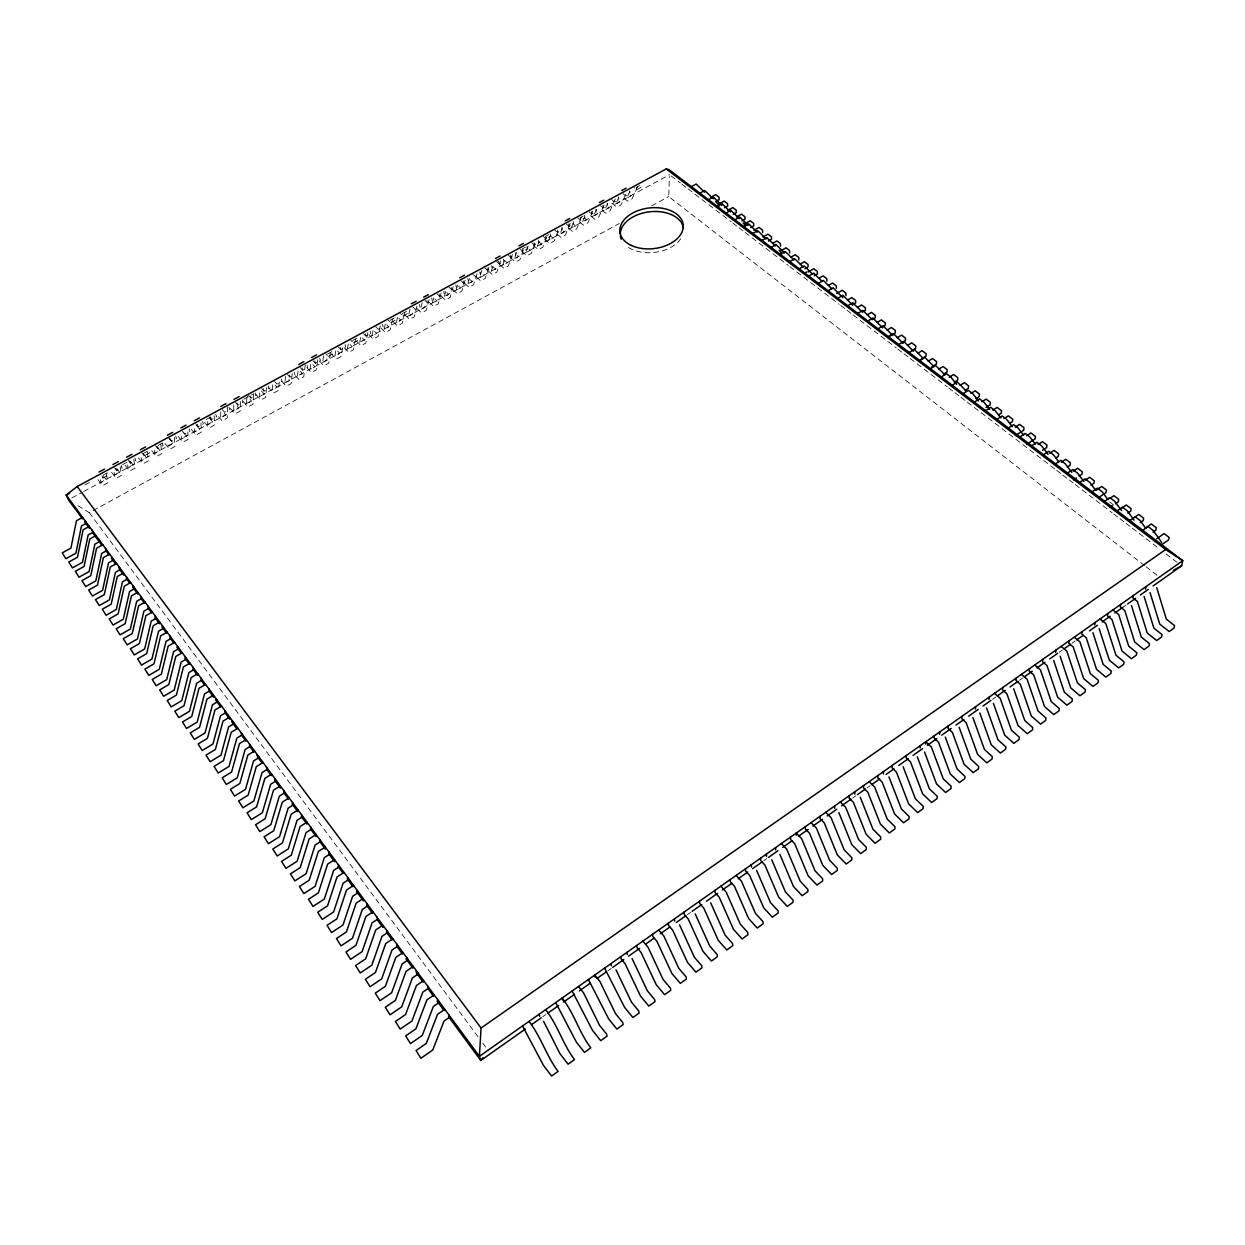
<?xml version="1.0" encoding="UTF-8"?>
<svg xmlns="http://www.w3.org/2000/svg" width="1245" height="1245" viewBox="0 0 1245 1245"><rect width="100%" height="100%" fill="white"/><g stroke="black" fill="none" stroke-linecap="round" stroke-linejoin="round"><path stroke-width="0.75" stroke-dasharray="5 3.75" d="M214.264 415.814L214.249 425.183L209.176 427.938L204.351 422.257M220.754 412.126L220.692 417.806L225.75 415.067L222.59 411.41M227.461 406.819L227.244 418.149L222.186 420.888L217.33 415.254M233.811 405.061L233.655 410.788L238.698 408.064L235.507 404.438M240.518 401.637L240.16 411.161L235.134 413.885L230.247 408.282M1144.637 565.635L668.689 196.57L669.468 176.557M246.821 398.058L246.541 403.816L251.552 401.108L247.288 396.299M253.544 394.618L253.015 404.189L248.004 406.913L243.102 401.341M259.629 393L259.38 396.875L264.36 394.183L261.139 390.603M266.508 387.615L265.808 397.264L260.827 399.972L255.879 394.432M272.546 384.97L272.141 389.981L277.106 387.288L273.853 383.725M279.269 382.044L278.522 390.385L273.573 393.062L268.609 387.568M285.494 376.379L284.84 383.102L289.774 380.441L286.521 376.908M292.248 373.453L291.174 383.522L286.257 386.199L281.261 380.737M298.053 371.197L297.462 376.27L302.379 373.625L299.096 370.107M305.227 364.878L303.764 376.706L298.862 379.367L293.851 373.936M310.705 364.365L310.036 369.485L314.923 366.839L311.623 363.338M317.708 359.712L316.292 369.921L311.421 372.566L306.363 367.182M323.544 355.852L322.548 362.715L327.404 360.085L324.089 356.615M330.345 352.895L328.758 363.166L323.918 365.797L318.829 360.443M335.808 350.81L334.983 355.992L339.823 353.378L336.492 349.923M342.624 347.837L341.161 356.459L336.337 359.074L331.232 353.751M348.273 344.071L347.355 349.285L352.164 346.686L348.818 343.262M355.416 339.371L353.502 349.767L348.693 352.366L343.573 347.09M360.676 337.379L359.68 342.624L364.458 340.041L361.097 336.648M367.851 332.648L365.781 343.122L361.003 345.705L355.837 340.461M373.002 330.719L371.928 336.01L376.69 333.427L373.313 330.05M380.239 325.972L377.998 336.508L373.235 339.076L368.053 333.862M385.281 324.105L384.114 329.411L388.86 326.844L385.468 323.498M392.548 319.327L390.152 329.925L385.421 332.477L380.207 327.31M397.497 317.506L396.252 322.844L400.968 320.292L397.544 316.961M404.796 312.713L402.244 323.373L397.528 325.925L392.3 320.774M410.072 309.165L408.329 316.323L413.013 313.787L409.589 310.472M416.982 306.145L414.274 316.852L409.589 319.389L404.329 314.285M422.195 302.628L420.328 309.818L424.996 307.297L421.557 304.013M429.12 299.594L426.257 310.363L421.588 312.9L416.297 307.811M433.758 297.928L432.28 303.36L436.933 300.854L433.462 297.586M441.181 293.073L438.162 303.92L433.525 306.426L428.218 301.383M445.726 291.47L444.169 296.933L448.791 294.427L445.321 291.19M453.196 286.599L450.021 297.493L445.399 299.998L440.061 294.987M457.631 285.043L456.012 290.536L460.603 288.046L457.117 284.809M465.132 280.156L461.817 291.112L457.226 293.587L451.857 288.622M469.474 278.647L467.778 284.156L472.353 281.681L468.851 278.475M477.022 273.744L473.551 284.747L468.976 287.221L463.591 282.273M481.862 270.43L479.496 277.822L484.056 275.363L480.523 272.173M488.849 267.348L485.239 278.413L480.679 280.888L475.279 275.97M492.771 266.648L491.153 271.519L495.681 269.076L492.149 265.901M500.692 260.765L496.864 272.126L492.335 274.569L486.904 269.698M504.427 260.345L502.762 265.247L507.26 262.804L503.711 259.66M512.411 254.447L508.427 265.854L503.914 268.298L498.467 263.442L498.031 261.045M516.628 252.439L514.294 259.007L518.792 256.579L515.212 253.451M523.476 249.794L519.928 259.629L515.446 262.057L509.983 257.233M528.191 246.183L525.795 252.782L530.261 250.369L526.666 247.273M535.054 243.553L531.382 253.42L526.931 255.832L521.437 251.054M539.085 241.623L537.217 246.603L541.668 244.207L538.073 241.11M546.571 237.328L542.789 247.241L538.354 249.654L532.829 244.892L532.44 242.479M550.523 235.461L548.594 240.456L553.029 238.06L549.418 234.994M558.04 231.134L554.134 241.11L549.714 243.491L544.174 238.775M562.569 227.633L559.923 234.325L564.327 231.943L560.701 228.909M570.117 223.306L565.417 234.994L561.028 237.375L555.457 232.675M573.229 223.197L571.19 228.24L575.563 225.859L571.937 222.839M581.493 217.175L576.653 228.909L572.28 231.274L566.693 226.606M584.512 217.097L582.411 222.17L586.769 219.805L583.111 216.801M592.807 211.059L587.827 222.855L583.485 225.205L577.882 220.567M596.448 209.347L593.569 216.132L597.896 213.782L594.238 210.794M604.074 204.989L598.954 216.817L594.628 219.167L589.01 214.56M607.638 203.308L604.665 210.125L608.992 207.791L606.533 205.814M615.279 198.935L610.034 210.825L605.724 213.16L600.074 208.584M618.765 197.301L615.73 204.149L620.026 201.83L616.322 198.873M625.659 194.625L621.053 204.849L616.757 207.184L611.093 202.624M629.83 191.325L626.717 198.204L630.997 195.885L627.293 192.959M637.533 186.921L632.024 198.92L627.76 201.223L622.064 196.71M542.773 1016.729L545.948 1014.488M607.933 970.742L611.108 968.501M687.396 914.655L690.57 912.414M763.683 860.824L766.858 858.583M852.669 798.014L855.844 795.773M866.971 787.914L870.162 785.673M992.53 699.317L995.704 697.06M1019.546 680.237L1022.721 677.996M1059.277 652.209L1062.452 649.952M1071.992 643.229L1075.166 640.988M1122.85 607.342L1126.025 605.101M78.03 505.735L89.235 512.644L619.263 223.524M651.649 205.861L668.689 196.57M84.971 484.881L90.091 482.126M103.242 475.03L107.303 472.835L108.346 475.201L102.946 478.111L100.705 475.185M122.539 464.603L127.659 461.848M147.19 451.312L143.206 453.46L144.187 455.841L149.493 452.978L148.513 450.597M158.146 445.399L165.243 441.57M206.234 419.456L211.354 416.686M243.802 399.178L254.058 393.638M525.421 247.21L522.386 248.844L522.791 251.319L527.351 248.86L526.931 246.385M548.671 234.667L545.652 236.285L546.041 238.76L550.555 236.317L550.165 233.858M583.111 216.07L580.154 217.673L580.481 220.147L584.932 217.75L584.59 215.276M114.509 467.746L116.765 470.657L122.135 467.746L121.107 465.381M128.251 460.339L130.507 463.218L135.845 460.339L134.849 457.973M155.485 445.648L157.788 448.496L163.064 445.632L162.115 443.251M168.993 438.364L171.312 441.181L176.557 438.349L175.638 435.968M195.792 423.907L198.142 426.693L203.34 423.876L202.453 421.495M209.098 416.733L211.463 419.503L216.63 416.701L215.758 414.305M235.476 402.493L237.873 405.232L242.993 402.462L242.168 400.065M248.564 395.443L250.976 398.151L256.065 395.396L255.256 393M261.59 388.409L264.018 391.117L269.076 388.378L268.282 385.966M287.424 374.48L289.883 377.142L294.894 374.434L294.147 372.006M300.247 367.571L302.706 370.201L307.702 367.508L306.97 365.096M312.993 360.692L315.467 363.307L320.432 360.63L319.732 358.202M328.166 356.443L333.115 353.782L332.415 351.355L327.482 354.031L328.166 356.443L325.676 353.845M338.298 347.044L340.803 349.627L345.721 346.966L345.052 344.538M353.378 342.842L358.264 340.196L357.611 337.768L352.708 340.399L353.378 342.842L350.857 340.258M363.353 333.535L365.874 336.072L370.745 333.458L370.107 331.014M390.697 322.673L395.505 320.074L394.914 317.631L390.09 320.23L390.697 322.673L388.144 320.152M403.022 316.028L407.8 313.429L407.224 310.985L402.431 313.584L403.022 316.028L400.439 313.522M424.856 300.356L427.455 302.815L432.186 300.263L431.642 297.804M436.979 293.82L439.578 296.263L444.294 293.727L443.765 291.268M449.025 287.315L451.655 289.743L456.339 287.221L455.826 284.763M461.024 280.841L463.654 283.269L468.322 280.748L467.824 278.289M484.834 268.002L487.495 270.383L492.117 267.893L491.651 265.434M496.646 261.621L499.323 264.002L503.914 261.512L503.478 259.053M508.411 255.287L511.088 257.637L515.663 255.163L515.228 252.704M531.755 242.697L534.447 245.016L538.976 242.573L538.587 240.098M554.865 230.232L557.589 232.519L562.071 230.107L561.697 227.633M566.335 224.038L569.058 226.325L573.525 223.913L573.182 221.439M589.103 211.759L591.857 214.016L596.277 211.619L595.966 209.144M600.401 205.658L603.171 207.899L607.56 205.518L607.264 203.044M636.786 189.738L641.113 187.404L640.864 184.914L636.522 187.264L636.786 189.738L633.985 187.544M71.852 497.953L82.092 492.413M83.804 491.495L669.53 174.736M1109.544 501.875L1113.217 504.661M671.086 175.918L680.33 182.984M681.871 184.167L686.509 187.699M688.049 188.882L731.235 221.859M732.776 223.042L737.413 226.574M738.954 227.757L743.576 231.29M745.117 232.457L788.303 265.45M789.844 266.632L839.208 304.325M840.748 305.507L845.386 309.04M846.927 310.207L851.549 313.74M853.09 314.923L896.291 347.915M897.832 349.082L902.454 352.615M903.994 353.798L908.617 357.331M910.173 358.513L947.18 386.775M948.737 387.958L953.359 391.49M954.899 392.673L959.521 396.206M961.062 397.388L965.7 400.921M967.24 402.088L1055.169 469.24M1056.709 470.423L1061.331 473.956M1062.872 475.139L1067.494 478.671M1069.05 479.839L1073.672 483.371M1075.213 484.554L1112.236 512.831M1113.777 513.998L1118.399 517.546M1119.94 518.714L1124.577 522.246M1126.118 523.429L1130.74 526.962M1132.281 528.145L1160.044 549.341M1166.223 554.056L1177.023 562.304M1146.163 566.817L1158.457 576.342M622.842 193.551L625.628 195.761L629.986 193.411L629.721 190.936M611.653 199.589L614.423 201.815L618.812 199.449L618.516 196.975M577.742 217.891L580.481 220.147M543.334 236.441L546.041 238.76M520.114 248.969L522.791 251.319M472.96 274.398L475.606 276.81L480.243 274.305L479.776 271.846M412.686 306.924L415.27 309.398L420.032 306.83L419.472 304.387M375.772 326.828L378.324 329.365L383.164 326.75L382.542 324.307M274.538 381.437L276.981 384.098L282.024 381.39L281.245 378.962M222.326 409.589L224.707 412.344L229.843 409.558L229.002 407.162M209.611 418.413L212.755 422.086L207.666 424.841L207.619 419.207M196.554 425.463L199.682 429.167L194.562 431.937L194.407 426.335M191.31 429.307L196.087 435.034L201.192 432.264L201.021 422.958M182.424 431.112L184.758 433.914L189.987 431.097L189.084 428.7M183.435 432.544L186.548 436.264L181.397 439.049L181.132 433.493M178.191 436.388L182.937 442.146L188.073 439.376L187.793 431.984M169.227 438.396L173.335 443.407L168.168 446.208L167.919 442.535M164.994 443.516L169.725 449.305L174.891 446.519L174.347 437.353M156.994 446.815L160.06 450.597L154.862 453.398L154.364 447.951M151.75 450.674L156.434 456.51L161.632 453.694L160.761 442.8M143.673 454.005L146.708 457.818L141.494 460.634L140.887 455.219M141.899 452.978L144.187 455.841M138.413 457.864L143.082 463.747L148.295 460.915L147.392 451.919M130.274 461.241L133.293 465.07L128.048 467.902L127.332 462.533M125.029 465.101L129.651 471.015L134.896 468.167L133.791 459.249M116.812 468.509L119.8 472.369L114.524 475.216L113.7 469.894M111.552 472.369L116.143 478.329L121.419 475.465L120.142 466.626M103.273 475.808L106.245 479.698L100.938 482.562L99.989 477.286M98.013 479.683L102.572 485.674L107.879 482.811L106.105 472.291M89.235 512.644L478.064 1036.82M482.702 1043.061L488.476 1050.858M101.888 475.746L102.946 478.111M115.738 468.276L116.765 470.657M129.511 460.852L130.507 463.218M156.823 446.115L157.788 448.496M170.363 438.8L171.312 441.181M197.255 424.296L198.142 426.693M210.576 417.106L211.463 419.503M237.032 402.82L237.873 405.232M250.152 395.739L250.976 398.151M263.209 388.705L264.018 391.117M289.12 374.729L289.883 377.142M301.975 367.789L302.706 370.201M314.752 360.894L315.467 363.307M340.134 347.199L340.803 349.627M365.236 333.644L365.874 336.072M426.91 300.372L427.455 302.815M439.049 293.82L439.578 296.263M451.141 287.299L451.655 289.743M463.156 280.81L463.654 283.269M487.028 267.924L487.495 270.383M498.871 261.543L499.323 264.002M510.652 255.178L511.088 257.637M534.043 242.557L534.447 245.016M557.215 230.06L557.589 232.519M568.716 223.851L569.058 226.325M591.531 211.525L591.857 214.016M602.86 205.425L603.171 207.899M680.766 238.729A31.779 20.465 -6.5 0 1 654.683 252.393A31.779 20.465 -6.5 0 1 625.815 245.436"/><path stroke-width="1.5" d="M845.931 295.594L845.931 293.12L842.18 290.272L836.671 293.524M849.152 795.773L849.137 798.107L853.385 802.34L866.162 834.337L875.048 843.254L880.62 839.239L880.697 836.982L872.963 829.263L860.233 797.189M854.77 794.139L854.786 791.804M863.579 785.611L863.548 787.945L867.812 792.147L880.417 824.112L889.335 832.967L894.875 828.983L894.968 826.711L887.203 819.054L874.644 787.011L869.181 781.658M877.912 775.51L877.85 777.86L882.129 782.031L894.579 813.965L903.528 822.758L909.037 818.79L909.146 816.518L901.364 808.908L888.961 776.896M883.405 773.939L883.468 771.589M892.151 765.473L892.058 767.838L896.353 771.962L908.663 803.881L917.627 812.596L923.105 808.659L923.245 806.371L915.433 798.839L903.17 766.842M906.298 755.513L906.189 757.878L910.5 761.971L922.638 793.874L931.649 802.511L937.08 798.605L937.252 796.302L929.408 788.832L917.3 756.851M920.211 747.98L920.351 745.599M82.466 518.885L68.428 499.805L66.172 495.028L77.159 486.515L481.068 1028.028L479.403 1056.336L480.788 1060.475L525.297 1029.07M925.657 744.136L925.798 741.755L931.338 746.938L943.29 778.888L951.149 786.295L950.978 788.599L945.562 792.489L936.536 783.914L924.537 752.042M934.31 735.764L934.155 738.16L938.497 742.176L950.34 774.032L959.397 782.545L964.766 778.67L964.968 776.366L957.094 769.005L945.282 737.071M939.57 734.332L939.726 731.951M948.192 725.991L948.005 728.387L952.363 732.387L964.05 764.212L973.139 772.647L978.477 768.803L978.71 766.484L970.804 759.185L959.148 727.282M961.965 716.28L961.762 718.676L966.136 722.645L977.683 754.454L986.803 762.827L992.094 758.999L992.343 756.68L984.421 749.428L972.905 717.556M975.442 709.043L975.66 706.631M989.028 699.457L989.277 697.029M1002.801 687.505L1002.521 689.932L1006.925 693.807L1018.052 725.539L1027.234 733.71L1032.447 729.959L1032.759 727.609L1024.759 720.544L1013.679 688.734M1016.231 678.043L1015.936 680.486L1020.355 684.314L1031.327 716.015L1040.555 724.123L1045.722 720.404L1046.049 718.038L1038.034 711.035L1027.094 679.256L1021.445 674.37M1029.584 668.627L1029.273 671.086L1033.692 674.883L1044.539 706.569L1053.784 714.614L1058.919 710.911L1059.262 708.545L1051.231 701.573L1040.431 669.826L1034.766 664.986M1042.843 659.29L1042.516 661.733L1046.952 665.515L1057.659 697.169L1066.918 705.152L1072.023 701.48L1072.396 699.099L1064.335 692.189L1053.675 660.472M1055.682 652.458L1056.025 649.999M1069.128 640.77L1068.755 643.229L1073.221 646.949L1083.648 678.556L1092.954 686.4L1097.997 682.774L1098.417 680.377L1090.324 673.576L1079.929 641.922L1074.217 637.175M1082.138 631.588L1081.749 634.063L1086.216 637.751L1096.534 669.328L1105.856 677.124L1110.867 673.514L1111.303 671.117L1103.179 664.363L1092.923 632.725M1094.666 624.959L1095.086 622.469M1107.941 613.412L1107.505 615.901L1112.003 619.543L1122.041 651.057L1131.409 658.729L1136.358 655.166L1136.841 652.753L1128.686 646.108L1118.679 614.532L1112.921 609.894M1120.718 604.416L1120.267 606.906L1124.764 610.517L1134.677 642L1144.077 649.61L1148.995 646.077L1149.493 643.649L1141.307 637.067L1131.44 605.506M1133.417 595.468L1132.934 597.973L1137.448 601.553L1147.236 633.005L1156.652 640.553L1161.538 637.051L1162.052 634.608L1153.866 628.071L1144.124 596.542M1145.54 589.087L1146.022 586.566M1153.041 586.021L1181.645 565.837L1182.75 560.701L669.094 169.678L666.215 168.946L77.159 486.515M482.982 1057.721L480.788 1060.475L448.558 1016.636M531.646 1024.573L541.186 1017.85M547.535 1013.368L558.663 1005.509M563.425 1002.147L574.552 994.288M579.33 990.927L590.441 983.083M596.806 978.586L606.346 971.863M612.696 967.381L623.823 959.521M628.585 956.16L639.712 948.317M646.077 943.819L654.014 938.216M660.379 933.734L669.903 926.996M676.268 922.514L685.808 915.775M692.158 911.293L701.698 904.57M706.46 901.193L717.587 893.35M722.349 889.988L731.889 883.25M738.254 878.768L747.778 872.045M752.556 868.668L762.08 861.945M768.445 857.463L777.985 850.724M782.747 847.363L792.287 840.64M798.636 836.142L808.176 829.419M812.938 826.057L822.478 819.319M827.24 815.957L836.78 809.234M841.542 805.857L851.082 799.134M857.447 794.652L865.384 789.034M871.749 784.552L879.686 778.95M886.051 774.452L893.988 768.85M898.765 765.488L908.29 758.75M913.067 755.388L922.607 748.665M927.369 745.304L936.909 738.565M941.671 735.204L951.211 728.465M955.973 725.104L963.926 719.501M968.688 716.14L978.228 709.401M982.99 706.039L990.942 700.437M997.292 695.939L1005.244 690.337M1010.006 686.975L1017.959 681.357M1024.308 676.875L1032.261 671.273M1037.023 667.911L1044.975 662.293M1049.737 658.932L1057.69 653.329M1064.039 648.832L1070.404 644.35M1076.754 639.868L1083.119 635.386M1089.468 630.888L1097.421 625.286M1102.183 621.924L1110.135 616.306M1114.897 612.945L1122.85 607.342M1127.612 603.965L1135.564 598.363M1140.327 595.001L1148.279 589.399M481.068 1028.028L1165.662 549.527L1182.75 560.701L479.403 1056.336L66.172 495.028L69.596 493.176M1161.523 544.812L1168.588 539.879L1169.102 537.389L1164.091 533.607L1156.729 538.727M1152.995 532.16L1155.827 530.199L1156.309 527.724L1151.345 523.974L1145.462 528.036M444.807 1009.337L437.509 1014.379L426.319 1043.403L416.048 1050.531L420.903 1058.266L432.746 1050.017L444.014 1021.071L449.725 1017.103L448.994 1015.033M1142.801 530.292L1148.123 526.619L1153.181 530.448L1161.725 542.524M1129.931 520.488L1138.739 514.45L1143.641 518.153L1143.19 520.643L1140.358 522.573M1127.861 513.096L1130.678 511.166L1131.114 508.676L1126.258 505.019L1120.407 509.003M434.163 994.879L426.895 999.86L415.892 1028.868L405.668 1035.918L410.492 1043.606L422.273 1035.451L433.353 1006.505L439.034 1002.583L438.302 1000.498M1117.185 510.792L1122.492 507.182L1127.441 510.932L1134.086 520.13M417.293 971.971L418.071 974.088L412.422 977.916L401.73 1006.832L390.027 1014.815L385.281 1007.252L395.428 1000.342L406.041 971.365L413.262 966.478M1109.886 507.509L1112.688 505.61M1115.489 503.711L1118.306 501.797L1118.71 499.307L1113.917 495.681L1109.528 498.654M423.642 980.593L416.406 985.526L405.59 1014.519L395.412 1021.491L400.19 1029.117L411.939 1021.04L422.818 992.125L428.482 988.25L427.735 986.133M1104.595 501.206L1109.871 497.626L1114.773 501.346L1121.543 510.606M1099.055 497.253L1106.042 492.522L1106.447 490.032L1101.7 486.453L1095.865 490.359M403.006 952.549L395.817 957.389L385.374 986.336L375.274 993.168L379.99 1000.684L391.63 992.779L402.151 963.895L407.769 960.097L406.99 957.965M1092.13 491.713L1097.39 488.164L1102.245 491.837L1107.972 499.603M1085.235 480.212L1089.608 477.302L1094.308 480.85L1093.935 483.34L1091.134 485.223M1073.563 479.839L1076.349 477.987M1079.135 476.119L1081.936 474.267L1082.279 471.777L1077.625 468.26L1073.283 471.155M392.875 938.792L385.717 943.57L375.461 972.501L365.392 979.27L370.061 986.725L381.67 978.897L392.004 950.028L397.606 946.278L396.813 944.146M1079.788 482.313L1085.049 478.811L1089.842 482.438L1095.024 489.394M1067.587 473.022L1072.832 469.536L1077.579 473.147L1083.881 481.535M1067.276 467.108L1070.046 465.272L1070.389 462.782L1065.782 459.296L1061.44 462.175M382.869 925.206L375.741 929.922L365.641 958.837L355.619 965.544L360.272 972.936L371.819 965.202L381.982 936.349L387.568 932.629L386.759 930.482M372.986 911.776L365.89 916.46L355.961 945.344L345.97 951.974L350.592 959.319L362.093 951.647L372.084 922.825L377.64 919.152L376.83 916.989M1055.511 463.84L1060.74 460.385L1065.44 463.949L1071.836 472.384M1055.527 458.207L1058.297 456.37L1058.623 453.88L1054.064 450.441L1049.722 453.273M1042.516 450.285L1046.656 447.562L1046.967 445.072L1042.454 441.664L1038.128 444.481M363.213 898.501L356.148 903.139L346.39 931.991L336.446 938.559L341.021 945.858L352.491 938.263L362.311 909.472L367.851 905.831L367.01 903.652M1043.559 454.736L1048.772 451.312L1053.426 454.83L1058.826 461.911M1031.732 445.726L1036.929 442.333L1041.536 445.819L1048.103 454.363M1026.86 444.232L1035.14 438.847L1035.42 436.357L1030.953 432.964L1026.643 435.766M353.564 885.397L346.53 889.988L336.928 918.81L327.03 925.315L331.575 932.552L342.982 925.051L352.646 896.275L358.155 892.681L357.315 890.486M344.025 872.449L337.022 876.994L327.591 905.784L317.724 912.227L322.237 919.417L333.598 911.978L343.106 883.234L348.6 879.67L347.744 877.476M1020.013 436.824L1025.211 433.447L1029.771 436.902L1035.311 444.06M1015.266 427.144L1019.577 424.374L1023.997 427.72L1023.732 430.21L1015.469 435.563M1009.695 423.424L1012.45 421.666L1012.699 419.16L1008.31 415.861L1004.015 418.616M334.609 859.641L327.622 864.139L318.346 892.914L308.527 899.279L313.009 906.438L324.322 899.061L333.676 870.348L339.138 866.831L338.267 864.621M1008.434 428L1013.617 424.654L1018.13 428.078L1023.732 435.268M996.965 419.269L1002.132 415.954L1006.598 419.332L1012.278 426.568M998.521 414.943L1001.26 413.2L1001.494 410.71L997.152 407.426L992.872 410.15M325.303 847.005L318.346 851.455L309.211 880.199L299.438 886.502L303.889 893.599L315.156 886.3L324.354 857.618L329.8 854.132L328.913 851.922M986.087 407.426L990.195 404.812L990.413 402.322L986.118 399.085L981.838 401.793M316.106 834.508L309.165 838.912L300.201 867.609L290.443 873.865L294.863 880.915L306.099 873.694L315.141 845.044L320.572 841.573L319.669 839.363M985.604 410.617L990.771 407.333L995.191 410.694L1000.933 417.962M975.955 398.587L979.239 396.517L979.426 394.027L975.177 390.805L970.913 393.498M307.001 822.151L300.107 826.509L291.283 855.19L281.572 861.369L285.961 868.372L297.15 861.213L306.037 832.609L311.437 829.17L310.534 826.945M974.368 402.073L979.519 398.805L983.892 402.119L989.697 409.434M298.006 809.935L291.143 814.261L282.459 842.896L272.795 849.028L277.153 855.969L288.295 848.888L297.041 820.315L302.426 816.922L301.508 814.681M965.108 390.354L968.377 388.3L968.563 385.81L964.346 382.62L960.097 385.296M963.241 393.591L968.377 390.37L972.703 393.653L978.586 400.983M289.12 797.874L282.288 802.154L273.744 830.742L264.111 836.811L268.438 843.721L279.534 836.702L288.14 808.161L293.509 804.799L292.575 802.558M954.37 382.199L957.638 380.161L957.794 377.671L953.623 374.512L949.375 377.157M952.223 385.203L957.343 381.997L966.385 391.148M280.343 785.937L273.526 790.17L265.123 818.743L255.536 824.75L259.832 831.613L270.881 824.657L279.347 796.146L284.685 792.816L283.751 790.575M943.741 374.123L946.994 372.099L947.134 369.609L943.01 366.497L938.777 369.111M941.313 376.908L946.418 373.733L950.666 376.939L956.674 384.347M271.659 774.141L264.874 778.343L256.61 806.869L247.055 812.814L251.319 819.63L262.337 812.752L270.663 784.272L275.97 780.973L275.036 778.716M931.571 367.135L936.442 364.116L936.582 361.626L932.489 358.544L928.256 361.143M930.513 368.691L935.618 365.532L944.659 374.667M263.068 762.469L256.299 766.64L248.175 795.119L238.667 801.017L242.9 807.787L253.871 800.971L262.057 772.538L267.364 769.27L266.414 767.013M921.144 359.198L926 356.21L926.124 353.72L922.063 350.67L917.861 353.253M919.822 360.552L924.911 357.424L933.968 366.544M257.886 755.419L258.835 757.691L253.56 760.928L245.514 789.33L234.574 796.069L230.372 789.346L239.849 783.51L247.848 755.061L254.587 750.937M907.543 345.425L911.745 342.873L915.76 345.892L915.666 348.382L909.239 352.491M246.183 739.546L239.476 743.623L231.601 772.024L222.17 777.814L226.357 784.49L237.235 777.798L245.156 749.459L250.416 746.253L249.451 743.965M898.75 344.507L903.808 341.426L913.488 351.277M902.189 342.593L905.411 340.632L905.504 338.142L901.52 335.138L897.334 337.675M890.44 335.87L895.264 332.944L895.342 330.47L891.404 327.482L887.218 330.003M232.862 721.446L233.842 723.734L228.629 726.878L220.956 755.155L210.156 761.722L206.032 755.124L215.401 749.443L223.011 721.12L229.671 717.104M237.888 728.263L231.196 732.309L223.462 760.664L214.047 766.406L218.217 773.036L229.049 766.406L236.846 738.098L242.09 734.923L241.11 732.651M888.354 336.601L893.412 333.535L903.107 343.402M878.083 328.773L883.11 325.739L892.821 335.59M882.005 327.264L885.211 325.334L885.273 322.86L881.367 319.903L877.196 322.408M867.889 321.023L872.916 318.004L882.627 327.84M872.06 319.716L875.251 317.802L875.297 315.312L871.438 312.386L867.267 314.876M216.646 699.41L217.642 701.713L212.475 704.794L205.036 732.978L194.329 739.437L190.252 732.916L199.542 727.345L206.919 699.114L213.533 695.177M221.563 706.086L214.918 710.055L207.433 738.332L198.095 743.965L202.204 750.517L212.957 743.996L220.505 715.782L225.703 712.654L224.707 710.366M857.447 307.422L861.587 304.947L865.415 307.842L865.384 310.332L862.194 312.23M857.805 313.335L862.816 310.347L871.375 318.813M205.581 684.376L198.998 688.283L191.746 716.466L182.486 721.991L186.532 728.465L197.208 722.084L204.522 693.947L209.674 690.882L208.678 688.578M847.814 305.725L852.809 302.768L861.369 311.219M852.436 304.807L855.611 302.924L855.626 300.45L851.845 297.586L847.689 300.029M837.916 298.193L842.896 295.252L852.623 305.072M197.722 673.716L191.17 677.576L184.027 705.713L174.798 711.191L178.829 717.634L189.458 711.284L196.663 683.194L201.783 680.159L200.772 677.856M828.485 285.447L832.594 283.035L836.329 285.852L836.329 288.326M189.956 663.149L183.42 666.978L176.401 695.083L167.203 700.515L171.203 706.895L181.801 700.624L188.882 672.58L193.987 669.561L192.975 667.258M828.112 290.723L833.076 287.813L842.818 297.617M182.268 652.707L175.747 656.504L168.838 684.548L159.687 689.932L163.655 696.282L174.222 690.057L181.179 662.06L186.283 659.087L185.256 656.769M818.385 283.331L823.35 280.436L831.893 288.856M808.768 276.017L813.716 273.137L822.26 281.541M814.246 275.83L817.405 273.993L817.374 271.519L813.716 268.764L808.238 271.939M819.008 278.257L823.116 275.861L826.804 278.662L826.82 281.137M804.924 268.749L808.067 266.928L808.021 264.454L804.394 261.715L800.302 264.08M804.286 273.355L806.869 271.861M174.658 642.373L168.168 646.139L161.368 674.136L152.248 679.474L156.201 685.777L166.706 679.614L173.569 651.664L178.642 648.707L177.615 646.388M167.126 632.149L160.667 635.884L153.975 663.834L144.887 669.125L148.809 675.397L159.282 669.281L166.036 641.377L171.094 638.436L170.051 636.117M799.228 268.749L804.177 265.901L812.705 274.289M791.089 257.077L795.166 254.743L798.761 257.45L798.808 259.925M159.671 622.033L153.244 625.721L146.661 653.625L137.604 658.87L141.51 665.11L151.937 659.041L158.582 631.184L163.624 628.289L162.581 625.97M789.797 261.559L794.715 258.727L803.243 267.115M152.31 612.026L145.898 615.684L139.409 643.54L130.398 648.738L134.273 654.932L144.669 648.925L151.205 621.115L156.216 618.236L155.174 615.917M780.428 254.431L785.346 251.63L793.874 259.987M780.584 250.93L786.015 247.817L789.579 250.51L789.641 252.984M768.43 241.048L771.542 239.289L771.449 236.815L767.963 234.184L762.889 237.048M772.88 243.273L776.942 240.97L780.475 243.631L780.553 246.105M145.011 602.113L138.631 605.739L132.25 633.549L123.271 638.701L127.115 644.863L137.479 638.903L143.906 611.139L148.902 608.291L147.844 605.957M771.153 247.381L776.055 244.58L784.583 252.937M133.433 586.379L134.491 588.714L129.542 591.515L123.302 619.185L113.03 625.037L109.218 618.952L118.135 613.878L124.313 586.177L130.647 582.598M137.79 592.309L131.441 595.904L125.154 623.667L116.205 628.772L120.034 634.903L130.351 628.99L136.685 601.288L141.665 598.456L140.607 596.122M761.971 240.378L766.858 237.608L775.37 245.95M754.003 230.294L759.045 227.446L762.516 230.06L762.625 232.519M752.867 233.453L757.738 230.698L766.251 239.04M745.179 223.602L750.221 220.77L753.661 223.369L753.77 225.827L750.673 227.57M123.582 572.996L117.279 576.544L111.194 604.198L102.308 609.225L106.09 615.279L116.33 609.459L122.461 581.851L127.41 579.081L126.336 576.731M743.841 226.59L748.696 223.851L757.209 232.177M734.892 219.774L739.748 217.066L748.245 225.376M741.911 220.91L744.992 219.182L744.868 216.723L741.475 214.156L736.449 216.957M119.302 567.191L120.376 569.525L115.458 572.295L109.42 599.841L99.226 605.615L95.46 599.592L104.315 594.612L110.291 567.004L116.594 563.503M733.212 214.311L736.309 212.599L736.168 210.14L732.791 207.588L727.78 210.389M112.346 557.744L113.435 560.094L108.533 562.818L102.588 590.332L92.426 596.044L88.691 590.068L97.499 585.119L103.397 557.573L109.653 554.087M724.606 207.775L727.687 206.079L727.531 203.62L724.201 201.099L719.19 203.869M726.037 213.035L730.877 210.343L739.374 218.638M98.651 539.132L99.74 541.482L94.869 544.174L89.111 571.579L79.026 577.198L75.338 571.284L84.084 566.428L89.796 538.976L96.021 535.552M716.077 201.301L719.143 199.605L718.987 197.161L715.673 194.656L710.677 197.395M102.806 544.781L96.565 548.22L90.76 575.719L81.983 580.621L85.687 586.566L95.818 580.901L101.67 553.449L106.556 550.741L105.467 548.391M717.244 206.343L722.084 203.666L730.566 211.946M708.545 199.714L713.354 197.068L721.835 205.332M89.298 526.433L83.104 529.825L77.486 557.215L68.755 562.04L72.428 567.907L82.481 562.335L88.146 534.992L93.001 532.315L91.912 529.981M699.908 193.146L704.717 190.516L713.198 198.764M82.637 517.391L76.474 520.752L70.934 548.096L62.25 552.873L65.907 558.725L75.914 553.2L81.501 525.904L86.325 523.258L85.236 520.908M691.364 186.641L696.157 184.027L704.623 192.259M1173.319 570.335L1181.645 565.837M99.04 472.026L104.44 469.116M112.859 464.572L118.228 461.677M126.616 457.18L131.954 454.3M140.28 449.803L145.587 446.939M167.406 435.205L172.666 432.373M180.867 427.953L186.096 425.136M194.251 420.748L199.449 417.946M220.801 406.446L225.952 403.66M233.982 399.349L239.102 396.579M298.816 364.427L303.811 361.735M311.592 357.548L316.557 354.872M411.395 303.796L416.157 301.228M423.58 297.228L428.327 294.676M459.794 277.728L464.463 275.207M495.463 258.509L500.054 256.034M518.947 245.856L523.491 243.413M565.214 220.941L569.681 218.544M599.327 202.561L603.732 200.196M621.8 190.469L626.157 188.119M914.312 349.378L923.37 358.498M1135.238 516.846L1140.249 520.643L1145.68 528.253M666.215 168.946L1165.662 549.527M1100.098 618.936L1105.84 623.605L1115.971 655.212L1124.111 661.904L1123.659 664.316L1118.679 667.896L1109.326 660.161L1099.148 628.616M1061.145 646.388L1066.841 651.166L1077.376 682.851L1085.453 689.714L1085.049 692.096L1079.975 695.753L1070.7 687.831L1060.118 656.208M994.553 693.309L1000.171 698.289L1011.391 730.115L1019.375 737.242L1019.079 739.577L1013.85 743.358L1004.684 735.11L993.417 703.363M840.297 802.013L845.729 807.445L858.614 839.535L866.318 847.316L866.271 849.557L860.653 853.603L851.798 844.608L838.865 812.596M825.715 812.285L831.115 817.763L844.172 849.868L851.845 857.727L851.829 859.953L846.18 864.03L837.356 854.957L824.268 822.929L820.05 818.619L820.004 816.315M811.04 822.634L816.424 828.158L829.637 860.279L837.294 868.201L837.294 870.426L831.598 874.519L822.805 865.368L809.561 833.325L805.359 828.983L805.282 826.68M781.378 843.534L786.731 849.152L800.27 881.32L807.865 889.366L807.927 891.56L802.154 895.715L793.438 886.424L779.837 854.319M736.153 875.406L741.429 881.164L755.482 913.394L762.983 921.642L763.138 923.806L757.24 928.039L748.619 918.514L734.519 886.362L730.395 881.849L730.208 879.592M720.871 886.175L726.115 891.98L740.355 924.226L747.825 932.552L747.996 934.699L742.067 938.963L733.492 929.361L719.205 897.194L715.112 892.634L714.879 890.393M715.75 201.612L719.579 205.892M743.14 222.886L745.662 225.718M779.074 250.183L781.549 253M658.683 929.999L663.834 936.007L678.805 968.314L686.135 976.92L686.415 979.021L680.33 983.41L671.895 973.465L656.893 941.236L652.862 936.52L652.52 934.341M642.856 941.142L647.991 947.196L663.149 979.535L670.448 988.203L670.759 990.289L664.628 994.708L656.24 984.686L641.05 952.441L637.035 947.678L636.662 945.515M578.489 986.507L583.516 992.779L599.436 1025.164L606.595 1034.128L607.031 1036.167L600.728 1040.711L592.495 1030.331L572.124 990.989M545.621 1009.664C557.558 1024.775 562.973 1044.43 574.49 1059.588L568.093 1064.195L559.954 1053.643L543.598 1021.32M529.016 1021.367C540.875 1036.618 546.571 1056.118 558.056 1071.416L551.613 1076.053L543.52 1065.424L522.511 1025.958M97.981 539.101L99.74 541.482M111.645 557.651L113.435 560.094M118.571 567.066L120.376 569.525M132.639 586.193L134.491 588.714M215.572 698.881L217.642 701.713M231.726 720.839L233.842 723.734M256.641 754.703L258.835 757.691M416.048 971.349L418.071 974.088M84.769 522.013L89.375 528.269M92.83 532.969L102.028 545.497M105.483 550.197L108.938 554.881M111.241 558.009L115.847 564.281M119.302 568.981L123.909 575.237M126.212 578.365L129.667 583.065M133.122 587.749L137.728 594.021M141.183 598.721L144.638 603.405M148.077 608.105L151.532 612.805M154.987 617.504L159.593 623.761M161.897 626.889L166.503 633.145M169.958 637.845L173.413 642.544M176.868 647.244L181.474 653.5M184.929 658.2L189.536 664.456M192.975 669.156L197.581 675.412M201.036 680.112L204.491 684.797M209.098 691.068L213.704 697.324M216.007 700.453L220.614 706.724M225.22 712.98L229.827 719.236M232.13 722.365L236.737 728.636M241.328 734.892L245.934 741.149M249.389 745.848L253.996 752.104M257.45 756.804L262.057 763.06M266.663 769.332L271.27 775.588M274.725 780.288L280.483 788.116M283.922 792.8L288.529 799.072M291.984 803.772L297.742 811.584M301.197 816.284L306.955 824.112M310.41 828.812L316.168 836.64M319.623 841.324L325.381 849.152M328.836 853.852L334.578 861.68M338.033 866.38L342.64 872.636M347.246 878.892L353.004 886.72M356.459 891.42L363.369 900.82M366.824 905.504L372.582 913.332M377.173 919.588L382.931 927.416M386.386 932.116L392.144 939.944M396.75 946.2L402.508 954.028M405.963 958.728L412.873 968.112M416.328 972.812L423.222 982.212M427.829 988.468L433.587 996.296M437.042 1000.996L443.951 1010.38M615.979 969.824L631.511 1002.178L638.747 1011.002L639.121 1013.072L632.896 1017.538L624.585 1007.361L604.619 968.096M632.04 958.479L647.384 990.818L654.652 999.564L654.994 1001.634L648.816 1006.084L640.459 995.984L625.083 963.723L621.099 958.915L620.695 956.767M679.568 924.879L694.352 957.187L701.713 965.715L701.978 967.832L695.924 972.174L687.458 962.323L672.627 930.108L668.581 925.44L668.269 923.23M695.192 913.846L709.79 946.122L717.198 954.588L717.416 956.705L711.409 961.031L702.896 951.258L688.267 919.059L684.205 914.421L683.91 912.211M710.708 902.874L725.119 935.135L732.558 943.523L732.76 945.671L726.784 949.966L718.24 940.271L703.783 908.087L699.706 903.496L699.441 901.271M756.633 870.426L770.515 902.625L778.047 910.811L778.172 912.99L772.32 917.192L763.667 907.745L749.723 875.608L745.599 871.126L745.428 868.87M771.729 859.75L785.439 891.934L793.003 900.057L793.096 902.236L787.291 906.422L778.592 897.038L764.835 864.933L760.679 860.482L760.539 858.225M979.815 712.965L991.222 744.743L1000.357 753.054L1005.633 749.257L1005.898 746.922L997.945 739.732L986.585 707.891M1150.069 592.636L1159.717 624.056L1169.164 631.557L1174.019 628.071L1174.549 625.628L1166.347 619.138L1156.714 587.64M539.163 1014.224L539.723 1016.309M555.69 1002.567L576.279 1041.956L584.465 1052.399L590.815 1047.839C579.252 1032.805 574.116 1013.025 562.117 998.039L562.631 1000.155M588.418 979.504L608.603 1018.799L616.866 1029.086L623.122 1024.573L622.733 1022.534L615.528 1013.632L599.81 981.262L594.752 975.037L595.203 977.185M610.906 963.661L611.326 965.809M626.935 952.363L627.324 954.526M674.385 918.934L674.697 921.129M751.326 864.715L751.498 866.971M766.406 854.086L766.546 856.358M775.557 847.643L775.682 849.915M790.466 837.122L790.559 839.41L794.746 843.783L808.176 875.857L816.922 885.086L822.665 880.962L822.618 878.752L815.008 870.769L801.624 838.616L796.255 833.045L796.349 835.348M834.617 806.013L834.632 808.332M621.271 239.227A31.779 20.465 -6.5 0 1 620.368 235.756M620.29 233.967A31.779 20.465 -6.5 0 1 650.559 211.697A31.779 20.465 -6.5 0 1 683.443 228.022M631.433 245.483A31.841 20.449 -6.5 0 0 682.851 229.578A31.841 20.449 -6.5 0 0 640.397 209.814A31.841 20.449 -6.5 0 0 631.433 245.483"/></g></svg>
